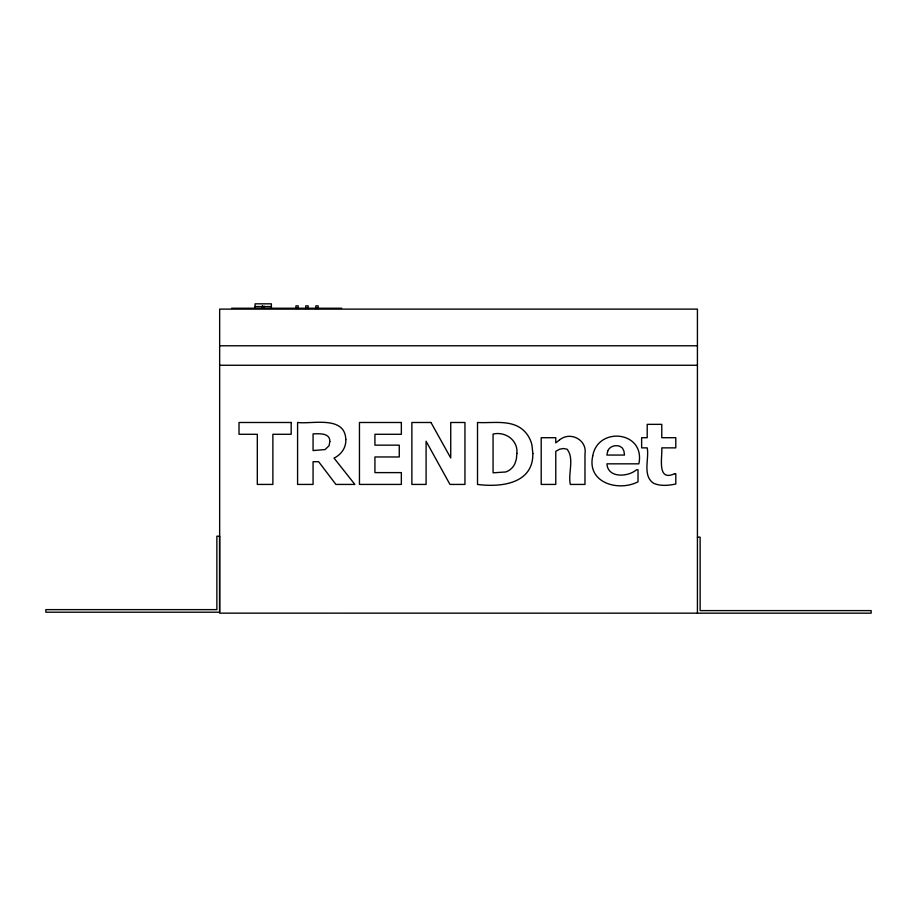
<?xml version="1.0" encoding="UTF-8"?>
<svg xmlns="http://www.w3.org/2000/svg" width="917" height="917" viewBox="0 0 917 917"><rect width="100%" height="100%" fill="white"/><g stroke="black" fill="none" stroke-linecap="round" stroke-linejoin="round"><path stroke-width="1.38" d="M255.086 306.576L271.375 306.576M231.623 308.238L341.674 308.238M219.656 345.778L697.424 345.778M219.656 365.264L697.424 365.264M697.424 537.167L700.129 537.167L700.129 610.607L871.15 610.607L871.15 613.175L219.656 613.152L219.656 309.121L697.424 309.121L697.424 613.175M318.119 308.593L318.119 305.854L315.849 305.854L315.849 308.593M308.146 308.593L308.146 305.854L305.739 305.854L305.739 308.593M298.185 308.593L298.185 305.854L295.939 305.854L295.939 308.593M271.375 308.238L271.375 303.825L255.086 303.825L255.086 308.238M264.05 306.083L264.05 308.238M262.388 305.533L262.388 308.238M532.846 453.514C533.339 483.775 500.98 487.523 477.516 484.428L477.516 422.485C493.323 423.459 512.981 418.782 525.132 431.941A28.828 28.828 0 0 1 531.963 445.123L532.846 453.514M592.749 455.909C586.571 482.881 618.482 491.936 638.014 481.803L638.014 469.779L636.478 469.779C628.053 477.127 607.742 478.353 606.939 463.83L638.851 463.83C645.728 431.128 597.85 425.992 592.749 455.909M516.867 453.388L516.374 459.039L514.873 463.75A15.44 15.44 0 0 1 505.714 471.98L493.071 472.817L493.071 434.05C505.313 431.208 518.254 440.24 516.867 453.388M345.801 439.495C346.271 447.599 341.181 454.717 334.029 458.087L354.868 484.428L335.897 484.428L318.635 461.709L313.064 461.709L313.064 484.428L297.589 484.428L297.589 422.485C312.032 424.342 345.033 415.195 345.801 439.495M329.833 441.455L329.1 445.696L325.122 449.548L313.064 450.568L313.064 433.879C319.024 433.707 330.086 432.664 329.833 441.455M607.684 451.141L606.894 455.061L624.5 455.061L623.904 450.992L622.356 448.023L619.8 446.212C615.204 444.699 609.484 446.304 607.684 451.141M559.301 440.16L555.771 442.865L555.771 437.707L541.213 437.707L541.213 484.428L555.771 484.428L555.771 451.313L559.679 449.192L563.302 448.528L567.084 449.215C574.604 458.477 567.852 473.562 570.328 484.428L584.977 484.428L584.977 454.018C587.43 439.69 569.915 430.841 559.301 440.16M674.545 473.734C656.503 482.136 662.555 456.689 661.776 447.863L675.795 447.863L675.795 437.707L661.776 437.707L661.776 424.353L647.207 424.353L647.207 437.707L641.636 437.707L641.636 447.863L647.207 447.863C649.374 458.764 642.164 475.694 653.603 483.282C660.561 486.354 668.55 485.506 675.795 484.016L675.795 473.734L674.545 473.734M291.182 422.485L239.016 422.485L239.016 434.291L257.31 434.291L257.31 484.428L272.876 484.428L272.876 434.291L291.182 434.291L291.182 422.485M401.348 422.485L359.453 422.485L359.453 484.428L401.348 484.428L401.348 472.61L374.927 472.61L374.927 456.964L399.262 456.964L399.262 445.158L374.927 445.158L374.927 434.291L401.348 434.291L401.348 422.485M430.967 422.485L411.871 422.485L411.871 484.428L426.096 484.428L426.096 441.249L449.972 484.428L464.953 484.428L464.953 422.485L450.728 422.485L450.728 457.973L430.967 422.485M219.576 536.193L216.87 536.193L216.87 609.633L45.85 609.633L45.85 612.201L219.576 612.201L219.576 536.193"/></g></svg>
